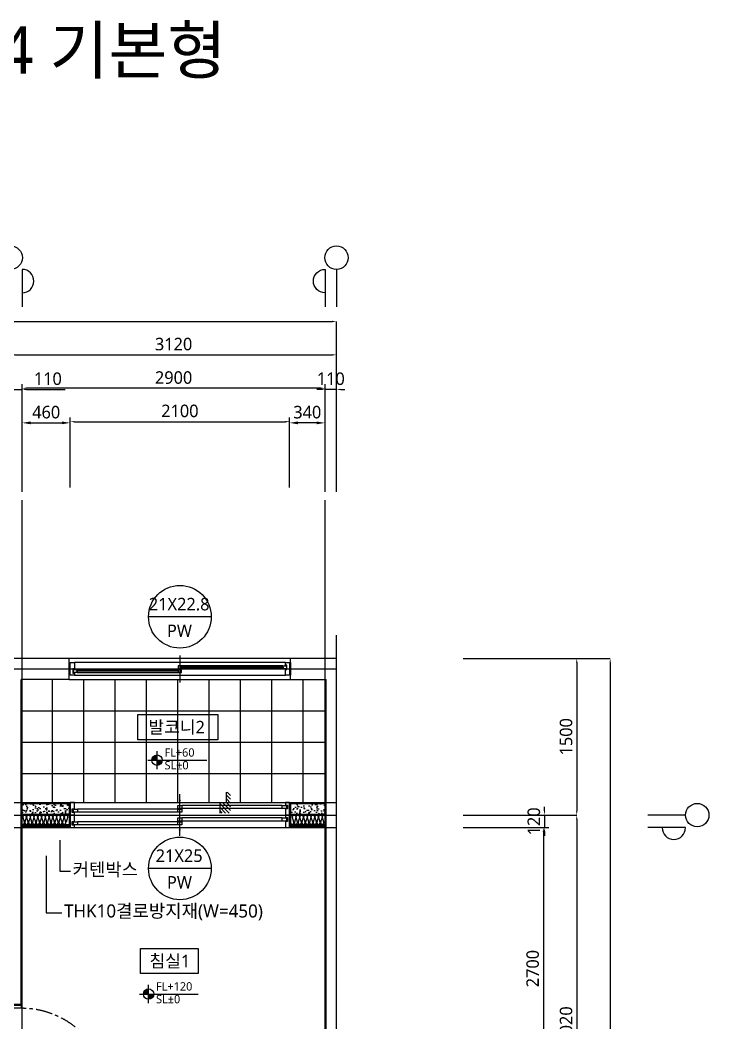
# Model space of a CAD drawing. Extents: x -137 to 14337, y 20899 to 40513.
# Drawn here: x 7741 to 14337, y 30908 to 40513 of the extents above; entities that cross this region are included whole.
import ezdxf
from ezdxf.enums import TextEntityAlignment as Align

# ---------------------------------------------------------------- set-up
doc = ezdxf.new("R2010")
doc.units = 0
doc.header["$MEASUREMENT"] = 0
doc.linetypes.add('UP-LT-1', pattern=[62, 60, -1, 0, -1])
doc.linetypes.add('UP-LT-2', pattern=[50.8, 31.75, -6.35, 6.35, -6.35])
for name, color, linetype in [('54B_0', 7, 'Continuous'), ('54B_A-CEN', 1, 'UP-LT-1'), ('54B_A-CON', 2, 'Continuous'), ('54B_A-ETC', 7, 'Continuous'), ('54B_A-GIP', 6, 'Continuous'), ('54B_A-INS', 9, 'Continuous'), ('54B_A-MC', 171, 'Continuous'), ('54B_A-TILE', 253, 'Continuous'), ('54B_AA-AXIS-BUBL', 7, 'Continuous'), ('54B_AA-DWXM-WIND', 4, 'Continuous'), ('54B_AA-EL-PCN8', 8, 'Continuous'), ('54B_AA-WAXM-DRYW', 7, 'Continuous'), ('54B_AA-XXXX-DIMS', 7, 'Continuous'), ('54B_AA-XXXX-PATT', 8, 'Continuous'), ('54B_AA-XXXX-TEXT', 3, 'Continuous'), ('54B_DEFPOINTS', 145, 'Continuous'), ('54B_DIM', 7, 'Continuous'), ('54B_LEADER', 7, 'Continuous'), ('54B_SYM', 7, 'Continuous'), ('54B_TEXT', 3, 'Continuous'), ('54B_X-55$0$0-조경패턴', 9, 'Continuous'), ('54B_X-55$0$AA-DWXM-WIND', 4, 'Continuous'), ('UP-SHEET', 7, 'Continuous')]:
    doc.layers.add(name, color=color, linetype=linetype)
doc.layers.add('54B_A-door', color=4, linetype='Continuous', lineweight=25)
doc.styles.add('UP-A31-REDRAW', font='malgun.ttf')
doc.dimstyles.new('ISO-25', dxfattribs={"dimtxt": 2.5, "dimasz": 2.5, "dimexe": 1.25, "dimexo": 0.625, "dimtad": 1, "dimdsep": 46, "dimtxsty": 'Standard', "dimcen": 2.5, "dimadec": 0, "dimazin": 0, "dimtfac": 1, "dimtmove": 0, "dimatfit": 3, "dimfxl": 1, "dimarcsym": 0})
pattern_1 = [(50, (10771.52, 34398.515), (91.0923, -7.9695), [9.525, -104.775]), (355, (10771.52, 34398.52), (-17.6217, 95.5284), [7.62, -83.8203]), (100.4514, (10779.11, 34397.85), (73.4706, 87.5589), [8.095, -89.045]), (46.1842, (10771.52, 34423.92), (135.5395, -21.021), [14.2875, -157.1625]), (96.6356, (10782.81, 34422.16), (118.702, 123.713), [12.1425, -133.568]), (351.184, (10771.52, 34423.92), (118.702, 123.713), [11.43, -125.73]), (21, (10784.22, 34417.565), (75.8072, -51.1326), [9.525, -104.775]), (326, (10784.22, 34417.57), (30.901, 92.094), [7.62, -83.82]), (71.4514, (10790.53, 34413.3), (106.7082, 40.9614), [8.095, -89.045]), (37.5, (10771.517, 34398.515), (1.5443, 42.27752), [0, -82.804, 0, -85.09, 0, -84.1375]), (7.5, (10771.517, 34398.515), (33.40983, 50.0903), [0, -48.514, 0, -80.899, 0, -32.0675]), (327.5, (10743.196, 34398.515), (67.7953, -2.86437), [0, -31.75, 0, -99.06, 0, -131.445]), (317.5, (10730.496, 34398.515), (74.0646, 12.7132), [0, -41.275, 0, -65.786, 0, -93.345])]

# ---------------------------------------------------------------- blocks, each defined once
blk = doc.blocks.new('*D8')
at = {"layer": '54B_DIM', "color": 7, "lineweight": -2, "transparency": 16777216}
for p, q in [((7651.5, 35994.8), (7651.5, 37306.4)), ((7691.5, 37306.4), (10731.5, 37306.4)), ((10771.5, 35994.8), (10771.5, 37306.4))]:
    blk.add_line(p, q, dxfattribs=at)
at = {"layer": '54B_DIM', "color": 7, "transparency": 16777216}
for points in [[(7691.5, 37313.1), (7691.5, 37299.8), (7651.5, 37306.4)], [(10731.5, 37313.1), (10731.5, 37299.8), (10771.5, 37306.4)]]:
    blk.add_solid(points, dxfattribs=at)
at = {"layer": 'Defpoints', "color": 0, "transparency": 16777216}
for p in [(10771.5, 37306.4), (7651.5, 35914.8), (10771.5, 35914.8)]:
    blk.add_point(p, dxfattribs=at)
at = {"layer": '54B_DIM', "color": 3, "transparency": 16777216, "insert": (9211.5, 37408.8), "char_height": 120, "attachment_point": 5, "style": 'UP-A31-REDRAW'}
blk.add_mtext('3120', dxfattribs=at)
blk = doc.blocks.new('*D9')
at = {"layer": '54B_DIM', "color": 7, "lineweight": -2, "transparency": 16777216}
for p, q in [((3431.5, 35994.8), (3431.5, 37626.4)), ((3471.5, 37626.4), (10731.5, 37626.4)), ((10771.5, 35994.8), (10771.5, 37626.4))]:
    blk.add_line(p, q, dxfattribs=at)
at = {"layer": '54B_DIM', "color": 7, "transparency": 16777216}
for points in [[(3471.5, 37633.1), (3471.5, 37619.8), (3431.5, 37626.4)], [(10731.5, 37633.1), (10731.5, 37619.8), (10771.5, 37626.4)]]:
    blk.add_solid(points, dxfattribs=at)
at = {"layer": 'Defpoints', "color": 0, "transparency": 16777216}
for p in [(10771.5, 37626.4), (3431.5, 35914.8), (10771.5, 35914.8)]:
    blk.add_point(p, dxfattribs=at)
at = {"layer": '54B_DIM', "color": 3, "transparency": 16777216, "insert": (7101.5, 37728.4), "char_height": 120, "attachment_point": 5, "style": 'UP-A31-REDRAW'}
blk.add_mtext('7340', dxfattribs=at)
blk = doc.blocks.new('*D10')
at = {"layer": '54B_DIM', "color": 7, "lineweight": -2, "transparency": 16777216}
for p, q in [((11983.4, 34398.5), (13071.8, 34398.5)), ((13071.8, 34358.5), (13071.8, 32938.5)), ((11983.4, 32898.5), (13071.8, 32898.5))]:
    blk.add_line(p, q, dxfattribs=at)
at = {"layer": '54B_DIM', "color": 7, "transparency": 16777216}
for points in [[(13065.1, 34358.5), (13078.4, 34358.5), (13071.8, 34398.5)], [(13065.1, 32938.5), (13078.4, 32938.5), (13071.8, 32898.5)]]:
    blk.add_solid(points, dxfattribs=at)
at = {"layer": 'Defpoints', "color": 0, "transparency": 16777216}
for p in [(11903.4, 34398.5), (11903.4, 32898.5), (13071.8, 32898.5)]:
    blk.add_point(p, dxfattribs=at)
at = {"layer": '54B_DIM', "color": 3, "transparency": 16777216, "insert": (12969.4, 33648.5), "char_height": 120, "attachment_point": 5, "rotation": 90, "style": 'UP-A31-REDRAW'}
blk.add_mtext('1500', dxfattribs=at)
blk = doc.blocks.new('*D11')
at = {"layer": '54B_DIM', "color": 7, "lineweight": -2, "transparency": 16777216}
for p, q in [((11983.4, 32898.5), (13071.8, 32898.5)), ((13071.8, 32858.5), (13071.8, 28918.5)), ((11983.4, 28878.5), (13071.8, 28878.5))]:
    blk.add_line(p, q, dxfattribs=at)
at = {"layer": '54B_DIM', "color": 7, "transparency": 16777216}
for points in [[(13065.1, 32858.5), (13078.4, 32858.5), (13071.8, 32898.5)], [(13065.1, 28918.5), (13078.4, 28918.5), (13071.8, 28878.5)]]:
    blk.add_solid(points, dxfattribs=at)
at = {"layer": 'Defpoints', "color": 0, "transparency": 16777216}
for p in [(11903.4, 32898.5), (11903.4, 28878.5), (13071.8, 28878.5)]:
    blk.add_point(p, dxfattribs=at)
at = {"layer": '54B_DIM', "color": 3, "transparency": 16777216, "insert": (12969.8, 30888.5), "char_height": 120, "attachment_point": 5, "rotation": 90, "style": 'UP-A31-REDRAW'}
blk.add_mtext('4020', dxfattribs=at)
blk = doc.blocks.new('*D13')
at = {"layer": '54B_DIM', "color": 7, "lineweight": -2, "transparency": 16777216}
for p, q in [((11983.4, 34398.5), (13391.8, 34398.5)), ((13391.8, 34358.5), (13391.8, 26198.5)), ((11983.4, 26158.5), (13391.8, 26158.5))]:
    blk.add_line(p, q, dxfattribs=at)
at = {"layer": '54B_DIM', "color": 7, "transparency": 16777216}
for points in [[(13385.1, 34358.5), (13398.4, 34358.5), (13391.8, 34398.5)], [(13385.1, 26198.5), (13398.4, 26198.5), (13391.8, 26158.5)]]:
    blk.add_solid(points, dxfattribs=at)
at = {"layer": 'Defpoints', "color": 0, "transparency": 16777216}
for p in [(11903.4, 34398.5), (11903.4, 26158.5), (13391.8, 26158.5)]:
    blk.add_point(p, dxfattribs=at)
at = {"layer": '54B_DIM', "color": 3, "transparency": 16777216, "insert": (13289.8, 30278.5), "char_height": 120, "attachment_point": 5, "rotation": 90, "style": 'UP-A31-REDRAW'}
blk.add_mtext('8240', dxfattribs=at)
blk = doc.blocks.new('*D18')
at = {"layer": '54B_DIM', "color": 7, "lineweight": -2, "transparency": 16777216}
for p, q in [((7651.5, 35994.8), (7651.5, 37014.9)), ((7761.5, 35994.8), (7761.5, 37014.9)), ((7611.5, 36974.9), (7571.5, 36974.9)), ((7651.5, 36974.9), (7761.5, 36974.9)), ((7801.5, 36974.9), (8172.8, 36974.9))]:
    blk.add_line(p, q, dxfattribs=at)
at = {"layer": '54B_DIM', "color": 7, "transparency": 16777216}
for points in [[(7611.5, 36981.6), (7611.5, 36968.2), (7651.5, 36974.9)], [(7801.5, 36981.6), (7801.5, 36968.2), (7761.5, 36974.9)]]:
    blk.add_solid(points, dxfattribs=at)
at = {"layer": 'Defpoints', "color": 0, "transparency": 16777216}
for p in [(7761.5, 36974.9), (7651.5, 35914.8), (7761.5, 35914.8)]:
    blk.add_point(p, dxfattribs=at)
at = {"layer": '54B_DIM', "color": 3, "transparency": 16777216, "insert": (8007.1, 37077.2), "char_height": 120, "attachment_point": 5, "style": 'UP-A31-REDRAW'}
blk.add_mtext('110', dxfattribs=at)
blk = doc.blocks.new('*D19')
at = {"layer": '54B_AA-XXXX-DIMS', "color": 0, "lineweight": -2, "transparency": 16777216}
for p, q in [((8221.5, 36034.8), (8221.5, 36706.4)), ((10321.5, 36034.8), (10321.5, 36706.4)), ((8261.5, 36666.4), (10281.5, 36666.4))]:
    blk.add_line(p, q, dxfattribs=at)
at = {"layer": '54B_AA-XXXX-DIMS', "color": 0, "transparency": 16777216}
for points in [[(8261.5, 36673.1), (8261.5, 36659.8), (8221.5, 36666.4)], [(10281.5, 36673.1), (10281.5, 36659.8), (10321.5, 36666.4)]]:
    blk.add_solid(points, dxfattribs=at)
at = {"layer": 'Defpoints', "color": 0, "transparency": 16777216}
for p in [(10321.5, 36666.4), (8221.5, 35914.8), (10321.5, 35914.8)]:
    blk.add_point(p, dxfattribs=at)
at = {"layer": '54B_AA-XXXX-DIMS', "color": 3, "transparency": 16777216, "insert": (9271.5, 36768.8), "char_height": 120, "attachment_point": 5, "style": 'UP-A31-REDRAW'}
blk.add_mtext('2100', dxfattribs=at)
blk = doc.blocks.new('*D20')
at = {"layer": '54B_DIM', "color": 7, "lineweight": -2, "transparency": 16777216}
for p, q in [((10661.5, 35994.8), (10661.5, 37014.9)), ((10771.5, 35994.8), (10771.5, 37014.9)), ((10621.5, 36974.9), (10581.5, 36974.9)), ((10771.5, 36974.9), (10661.5, 36974.9)), ((10811.5, 36974.9), (10851.5, 36974.9))]:
    blk.add_line(p, q, dxfattribs=at)
at = {"layer": '54B_DIM', "color": 7, "transparency": 16777216}
for points in [[(10621.5, 36981.6), (10621.5, 36968.2), (10661.5, 36974.9)], [(10811.5, 36981.6), (10811.5, 36968.2), (10771.5, 36974.9)]]:
    blk.add_solid(points, dxfattribs=at)
at = {"layer": 'Defpoints', "color": 0, "transparency": 16777216}
for p in [(10661.5, 36974.9), (10661.5, 35914.8), (10771.5, 35914.8)]:
    blk.add_point(p, dxfattribs=at)
at = {"layer": '54B_DIM', "color": 3, "transparency": 16777216, "insert": (10716.5, 37077.2), "char_height": 120, "attachment_point": 5, "style": 'UP-A31-REDRAW'}
blk.add_mtext('110', dxfattribs=at)
blk = doc.blocks.new('*D31')
at = {"layer": '54B_AA-XXXX-DIMS', "color": 0, "lineweight": -2, "transparency": 16777216}
for p, q in [((7761.5, 36034.8), (7761.5, 36694.9)), ((8221.5, 36034.8), (8221.5, 36694.9)), ((7841.5, 36654.9), (8141.5, 36654.9))]:
    blk.add_line(p, q, dxfattribs=at)
at = {"layer": '54B_AA-XXXX-DIMS', "color": 0, "transparency": 16777216}
for points in [[(7841.5, 36668.2), (7841.5, 36641.6), (7761.5, 36654.9)], [(8141.5, 36668.2), (8141.5, 36641.6), (8221.5, 36654.9)]]:
    blk.add_solid(points, dxfattribs=at)
at = {"layer": 'Defpoints', "color": 0, "transparency": 16777216}
for p in [(8221.5, 36654.9), (7761.5, 35914.8), (8221.5, 35914.8)]:
    blk.add_point(p, dxfattribs=at)
at = {"layer": '54B_AA-XXXX-DIMS', "color": 3, "transparency": 16777216, "insert": (7991.5, 36756.9), "char_height": 120, "attachment_point": 5, "style": 'UP-A31-REDRAW'}
blk.add_mtext('460', dxfattribs=at)
blk = doc.blocks.new('*D32')
at = {"layer": '54B_AA-XXXX-DIMS', "color": 0, "lineweight": -2, "transparency": 16777216}
for p, q in [((10321.5, 36034.8), (10321.5, 36694.9)), ((10661.5, 36034.8), (10661.5, 36694.9)), ((10581.5, 36654.9), (10401.5, 36654.9))]:
    blk.add_line(p, q, dxfattribs=at)
at = {"layer": '54B_AA-XXXX-DIMS', "color": 0, "transparency": 16777216}
for points in [[(10401.5, 36668.2), (10401.5, 36641.6), (10321.5, 36654.9)], [(10581.5, 36668.2), (10581.5, 36641.6), (10661.5, 36654.9)]]:
    blk.add_solid(points, dxfattribs=at)
at = {"layer": 'Defpoints', "color": 0, "transparency": 16777216}
for p in [(10321.5, 36654.9), (10321.5, 35914.8), (10661.5, 35914.8)]:
    blk.add_point(p, dxfattribs=at)
at = {"layer": '54B_AA-XXXX-DIMS', "color": 3, "transparency": 16777216, "insert": (10491.5, 36756.9), "char_height": 120, "attachment_point": 5, "style": 'UP-A31-REDRAW'}
blk.add_mtext('340', dxfattribs=at)
blk = doc.blocks.new('*D33')
at = {"layer": '54B_AA-XXXX-DIMS', "color": 0, "lineweight": -2, "transparency": 16777216}
for p, q in [((7761.5, 35994.8), (7761.5, 37026.4)), ((10621.5, 36986.4), (7801.5, 36986.4)), ((10661.5, 35994.8), (10661.5, 37026.4))]:
    blk.add_line(p, q, dxfattribs=at)
at = {"layer": '54B_AA-XXXX-DIMS', "color": 0, "transparency": 16777216}
for points in [[(7801.5, 36993.1), (7801.5, 36979.8), (7761.5, 36986.4)], [(10621.5, 36993.1), (10621.5, 36979.8), (10661.5, 36986.4)]]:
    blk.add_solid(points, dxfattribs=at)
at = {"layer": 'Defpoints', "color": 0, "transparency": 16777216}
for p in [(7761.5, 36986.4), (7761.5, 35914.8), (10661.5, 35914.8)]:
    blk.add_point(p, dxfattribs=at)
at = {"layer": '54B_AA-XXXX-DIMS', "color": 3, "transparency": 16777216, "insert": (9211.5, 37088.4), "char_height": 120, "attachment_point": 5, "style": 'UP-A31-REDRAW'}
blk.add_mtext('2900', dxfattribs=at)
blk = doc.blocks.new('*D36')
at = {"layer": '54B_DIM', "color": 7, "lineweight": -2, "transparency": 16777216}
for p, q in [((12763.3, 32938.5), (12763.3, 32978.5)), ((11983.4, 32898.5), (12803.3, 32898.5)), ((12763.3, 32898.5), (12763.3, 32778.5)), ((11983.4, 32778.5), (12803.3, 32778.5)), ((12763.3, 32738.5), (12763.3, 32698.5))]:
    blk.add_line(p, q, dxfattribs=at)
at = {"layer": '54B_DIM', "color": 7, "transparency": 16777216}
for points in [[(12756.7, 32938.5), (12770, 32938.5), (12763.3, 32898.5)], [(12756.7, 32738.5), (12770, 32738.5), (12763.3, 32778.5)]]:
    blk.add_solid(points, dxfattribs=at)
at = {"layer": 'Defpoints', "color": 0, "transparency": 16777216}
for p in [(11903.4, 32898.5), (11903.4, 32778.5), (12763.3, 32778.5)]:
    blk.add_point(p, dxfattribs=at)
at = {"layer": '54B_DIM', "color": 3, "transparency": 16777216, "insert": (12661, 32838.5), "char_height": 120, "attachment_point": 5, "rotation": 90, "style": 'UP-A31-REDRAW'}
blk.add_mtext('120', dxfattribs=at)
blk = doc.blocks.new('*D37')
at = {"layer": '54B_AA-XXXX-DIMS', "color": 0, "lineweight": -2, "transparency": 16777216}
for p, q in [((11983.4, 32778.5), (12791.8, 32778.5)), ((12751.8, 32738.5), (12751.8, 30118.5)), ((11983.4, 30078.5), (12791.8, 30078.5))]:
    blk.add_line(p, q, dxfattribs=at)
at = {"layer": '54B_AA-XXXX-DIMS', "color": 0, "transparency": 16777216}
for points in [[(12745.1, 32738.5), (12758.4, 32738.5), (12751.8, 32778.5)], [(12745.1, 30118.5), (12758.4, 30118.5), (12751.8, 30078.5)]]:
    blk.add_solid(points, dxfattribs=at)
at = {"layer": 'Defpoints', "color": 0, "transparency": 16777216}
for p in [(11903.4, 32778.5), (11903.4, 30078.5), (12751.8, 30078.5)]:
    blk.add_point(p, dxfattribs=at)
at = {"layer": '54B_AA-XXXX-DIMS', "color": 3, "transparency": 16777216, "insert": (12649.8, 31428.5), "char_height": 120, "attachment_point": 5, "rotation": 90, "style": 'UP-A31-REDRAW'}
blk.add_mtext('2700', dxfattribs=at)

msp = doc.modelspace()

# ---------------------------------------------------------------- hatches: boundary and pattern name
at = {"layer": '54B_A-ETC'}
h = msp.add_hatch(dxfattribs=at)
h.set_pattern_fill('ANSI31', color=1, scale=8, angle=90)
h.set_pattern_definition([(135, (9716.52, 33018.515), (-17.9605, -17.9605), [])])
h.paths.add_polyline_path([(9716.5, 33118.5), (9716.5, 33018.5), (9656.5, 33018.5), (9656.5, 32918.5), (9756.5, 32918.5), (9756.5, 33118.5)])
at = {"layer": '54B_AA-XXXX-PATT'}
h = msp.add_hatch(dxfattribs=at)
h.set_pattern_fill('AR-CONC', color=256, scale=0.5, style=0)
h.set_pattern_definition(pattern_1)
h.paths.add_polyline_path([(8211.5, 33008.5), (7751.5, 33008.5), (7751.5, 32908.5), (8211.5, 32908.5)])
h = msp.add_hatch(dxfattribs=at)
h.set_pattern_fill('AR-CONC', color=256, scale=0.5, style=0)
h.set_pattern_definition(pattern_1)
h.paths.add_polyline_path([(10671.5, 33008.5), (10331.5, 33008.5), (10331.5, 32908.5), (10671.5, 32908.5), (10671.5, 32908.5), (10671.5, 32908.5)])
at = {"layer": '54B_SYM'}
h = msp.add_hatch(color=256, dxfattribs=at)
h.paths.add_polyline_path([(9002.7, 33424.5), (9052.7, 33424.5), (9052.7, 33474.5, 0.414214)])
h.paths.add_polyline_path([(9052.7, 33424.5), (9052.7, 33374.5, 0.414214), (9102.7, 33424.5)])
h = msp.add_hatch(color=256, dxfattribs=at)
h.paths.add_polyline_path([(8922.2, 31184.3), (8972.2, 31184.3), (8972.2, 31234.3, 0.414214)])
h.paths.add_polyline_path([(8972.2, 31184.3), (8972.2, 31134.3, 0.414214), (9022.2, 31184.3)])

# ---------------------------------------------------------------- linework, layer by layer
at = {"layer": '54B_0'}
msp.add_line((10291.5, 34328.5), (10291.5, 34328.5), dxfattribs=at)
at = {"layer": '54B_0', "color": 7, "elevation": 0}
msp.add_lwpolyline([(9656.5, 32918.5), (9656.5, 33018.5), (9716.5, 33018.5), (9716.5, 33118.5)], dxfattribs=at)
at = {"layer": '54B_A-CEN'}
for p, q in [((10771.5, 25958.5), (10771.5, 34621)), ((3431.5, 34298.5), (10771.5, 34298.5)), ((3431.5, 32898.5), (10771.5, 32898.5))]:
    msp.add_line(p, q, dxfattribs=at)
at = {"layer": '54B_A-CON'}
for p, q in [((8211.5, 34398.5), (7431.5, 34398.5)), ((8211.5, 34198.5), (8211.5, 34398.5)), ((10771.5, 34398.5), (10331.5, 34398.5)), ((10331.5, 34198.5), (10331.5, 34398.5)), ((8211.5, 34198.5), (7751.5, 34198.5)), ((7751.5, 31088.5), (7751.5, 34198.5)), ((10331.5, 34198.5), (10671.5, 34198.5)), ((10671.5, 28978.5), (10671.5, 34198.5)), ((7551.5, 31088.5), (7751.5, 31088.5))]:
    msp.add_line(p, q, dxfattribs=at)
at = {"layer": '54B_A-door', "elevation": 0}
msp.add_lwpolyline([(7751.5, 31078.5), (7751.5, 31048.5), (7681.5, 31048.5), (7681.5, 31053.5), (7586.5, 31053.5), (7586.5, 31048.5), (7551.5, 31048.5), (7551.5, 31078.5)], close=True, dxfattribs=at)
at = {"layer": '54B_A-door', "color": 1, "linetype": 'UP-LT-2', "ltscale": 5}
msp.add_arc((7751.5, 30208.5, 0), 840, 0, 90, dxfattribs=at)
at = {"layer": '54B_A-GIP'}
for p, q in [((7751.5, 32798.5), (8221.5, 32798.5)), ((7751.5, 32788.5), (8221.5, 32788.5)), ((10321.5, 32798.5), (10671.5, 32798.5)), ((10321.5, 32788.5), (10671.5, 32788.5))]:
    msp.add_line(p, q, dxfattribs=at)
at = {"layer": '54B_A-INS'}
for p, q in [((7751.5, 32898.5), (8221.5, 32898.5)), ((10321.5, 32898.5), (10671.5, 32898.5)), ((7751.5, 32808.5), (8221.5, 32808.5)), ((10321.5, 32808.5), (10671.5, 32808.5))]:
    msp.add_line(p, q, dxfattribs=at)
at = {"layer": '54B_A-INS', "elevation": 0}
for points in [[(7751.5, 32831, 1.344031), (7783, 32831), (7769.5, 32876, -1.344031), (7801, 32876), (7787.5, 32831)], [(7787.5, 32831, 1.344031), (7819, 32831), (7805.5, 32876, -1.344031), (7837, 32876), (7823.5, 32831)], [(7823.5, 32831, 1.344031), (7855, 32831), (7841.5, 32876, -1.344031), (7873, 32876), (7859.5, 32831)], [(7859.5, 32831, 1.344031), (7891, 32831), (7877.5, 32876, -1.344031), (7909, 32876), (7895.5, 32831)], [(7895.5, 32831, 1.344031), (7927, 32831), (7913.5, 32876, -1.344031), (7945, 32876), (7931.5, 32831)], [(7931.5, 32831, 1.344031), (7963, 32831), (7949.5, 32876, -1.344031), (7981, 32876), (7967.5, 32831)], [(7967.5, 32831, 1.344031), (7999, 32831), (7985.5, 32876, -1.344031), (8017, 32876), (8003.5, 32831)], [(8003.5, 32831, 1.344031), (8035, 32831), (8021.5, 32876, -1.344031), (8053, 32876), (8039.5, 32831)], [(8039.5, 32831, 1.344031), (8071, 32831), (8057.5, 32876, -1.344031), (8089, 32876), (8075.5, 32831)], [(8075.5, 32831, 1.344031), (8107, 32831), (8093.5, 32876, -1.344031), (8125, 32876), (8111.5, 32831)], [(8111.5, 32831, 1.344031), (8143, 32831), (8129.5, 32876, -1.344031), (8161, 32876), (8147.5, 32831)], [(8147.5, 32831, 1.344031), (8179, 32831), (8165.5, 32876, -1.344031), (8197, 32876), (8183.5, 32831)], [(10331.5, 32831, 1.344031), (10363, 32831), (10349.5, 32876, -1.344031), (10381, 32876), (10367.5, 32831)], [(10367.5, 32831, 1.344031), (10399, 32831), (10385.5, 32876, -1.344031), (10417, 32876), (10403.5, 32831)], [(10403.5, 32831, 1.344031), (10435, 32831), (10421.5, 32876, -1.344031), (10453, 32876), (10439.5, 32831)], [(10439.5, 32831, 1.344031), (10471, 32831), (10457.5, 32876, -1.344031), (10489, 32876), (10475.5, 32831)], [(10475.5, 32831, 1.344031), (10507, 32831), (10493.5, 32876, -1.344031), (10525, 32876), (10511.5, 32831)], [(10511.5, 32831, 1.344031), (10543, 32831), (10529.5, 32876, -1.344031), (10561, 32876), (10547.5, 32831)], [(10547.5, 32831, 1.344031), (10579, 32831), (10565.5, 32876, -1.344031), (10597, 32876), (10583.5, 32831)], [(10583.5, 32831, 1.344031), (10615, 32831), (10601.5, 32876, -1.344031), (10633, 32876), (10619.5, 32831)], [(10619.5, 32831, 1.344031), (10651, 32831), (10637.5, 32876, -1.344031), (10669, 32876), (10655.5, 32831)]]:
    msp.add_lwpolyline(points, format="xyb", dxfattribs=at)
at = {"layer": '54B_A-MC'}
for p, q in [((7761.5, 34621), (7761.5, 35914.8)), ((10661.5, 34621), (10661.5, 35914.8)), ((7761.5, 28678.4), (7761.5, 34621)), ((10661.5, 28670.6), (10661.5, 34621)), ((3431.5, 33018.5), (10771.5, 33018.5)), ((3431.5, 32778.5), (10771.5, 32778.5))]:
    msp.add_line(p, q, dxfattribs=at)
at = {"layer": '54B_A-TILE'}
for p, q in [((8051.5, 33008.5), (8051.5, 34198.5)), ((8351.5, 33018.5), (8351.5, 34198.5)), ((8651.5, 33018.5), (8651.5, 34198.5)), ((8951.5, 33018.5), (8951.5, 34198.5)), ((9251.5, 33018.5), (9251.5, 34198.5)), ((9551.5, 33018.5), (9551.5, 34198.5)), ((9851.5, 33018.5), (9851.5, 34198.5)), ((10151.5, 33018.5), (10151.5, 34198.5)), ((10451.5, 33008.5), (10451.5, 34198.5)), ((7751.5, 33898.5), (10671.5, 33898.5)), ((7751.5, 33598.5), (10671.5, 33598.5)), ((7751.5, 33298.5), (10671.5, 33298.5))]:
    msp.add_line(p, q, dxfattribs=at)
at = {"layer": '54B_AA-AXIS-BUBL'}
for p, q in [((10771.5, 38124.8), (10771.5, 37764.8)), ((14113.4, 32898.5), (13753.4, 32898.5))]:
    msp.add_line(p, q, dxfattribs=at)
for points in [[(7761.5, 37900.8, 1), (7761.5, 38124.8), (7761.5, 37764.8)], [(10661.5, 37900.8, -1), (10661.5, 38124.8), (10661.5, 37764.8)], [(13889.4, 32778.5, 1), (14113.4, 32778.5), (13753.4, 32778.5)]]:
    msp.add_lwpolyline(points, format="xyb", dxfattribs=at)
for centre in [(7651.5, 38236.8), (10771.5, 38236.8), (14225.4, 32898.5)]:
    msp.add_circle(centre, 112, dxfattribs=at)
at = {"layer": '54B_AA-DWXM-WIND', "ltscale": 3}
msp.add_line((10281.5, 34358.5), (8261.5, 34358.5), dxfattribs=at)
at = {"layer": '54B_AA-DWXM-WIND'}
for p, q in [((8286.5, 34293.5), (9253.5, 34293.5)), ((10262.5, 34315.5), (9283.5, 34315.5)), ((10262.5, 34311.5), (9283.5, 34311.5)), ((10256.5, 34328.5), (9288.5, 34328.5)), ((10256.5, 34298.5), (9288.5, 34298.5)), ((8261.5, 34238.5), (10281.5, 34238.5)), ((9259.5, 34280.5), (8280.5, 34280.5)), ((9259.5, 34276.5), (8280.5, 34276.5)), ((8286.5, 34263.5), (9253.5, 34263.5))]:
    msp.add_line(p, q, dxfattribs=at)
for points in [[(8221.5, 34358.5), (8261.5, 34358.5), (8261.5, 34298.5), (8246.5, 34298.5), (8246.5, 34258.5), (8261.5, 34258.5), (8261.5, 34238.5), (8221.5, 34238.5), (8221.5, 34358.5)], [(9288.5, 34319.5), (9291.5, 34318.5), (9292.5, 34317.5), (9292.5, 34315.5)], [(9288.5, 34307.5), (9291.5, 34309.5), (9292.5, 34310.5), (9292.5, 34311.5)], [(10256.5, 34319.5), (10253.5, 34318.5), (10253.5, 34317.5), (10252.5, 34315.5)], [(10256.5, 34307.5), (10253.5, 34309.5), (10253.5, 34310.5), (10252.5, 34311.5)], [(10321.5, 34238.5), (10281.5, 34238.5), (10281.5, 34293.5), (10296.5, 34293.5), (10296.5, 34333.5), (10281.5, 34333.5), (10281.5, 34358.5), (10321.5, 34358.5), (10321.5, 34238.5)], [(8286.5, 34284.5), (8289.5, 34283.5), (8289.5, 34282.5), (8290.5, 34280.5)], [(8286.5, 34272.5), (8289.5, 34274.5), (8289.5, 34275.5), (8290.5, 34276.5)], [(9253.5, 34284.5), (9251.5, 34283.5), (9250.5, 34282.5), (9250.5, 34280.5)], [(9253.5, 34272.5), (9251.5, 34274.5), (9250.5, 34275.5), (9250.5, 34276.5)]]:
    msp.add_lwpolyline(points, dxfattribs=at)
for points in [[(8286.5, 34283.5), (8280.5, 34281.5), (8280.5, 34275.5), (8286.5, 34273.5), (8286.5, 34263.5), (8251.5, 34263.5), (8251.5, 34293.5), (8286.5, 34293.5)], [(9288.5, 34318.5), (9288.5, 34328.5), (9253.5, 34328.5), (9253.5, 34298.5), (9288.5, 34298.5), (9288.5, 34308.5), (9283.5, 34310.5), (9283.5, 34316.5)], [(9253.5, 34273.5), (9253.5, 34263.5), (9288.5, 34263.5), (9288.5, 34293.5), (9253.5, 34293.5), (9253.5, 34283.5), (9259.5, 34281.5), (9259.5, 34275.5)], [(10256.5, 34308.5), (10262.5, 34310.5), (10262.5, 34316.5), (10256.5, 34318.5), (10256.5, 34328.5), (10291.5, 34328.5), (10291.5, 34298.5), (10256.5, 34298.5)]]:
    msp.add_lwpolyline(points, close=True, dxfattribs=at)
at = {"layer": '54B_AA-EL-PCN8'}
for p, q in [((10331.5, 34398.5), (8211.5, 34398.5)), ((8211.5, 34198.5), (10331.5, 34198.5))]:
    msp.add_line(p, q, dxfattribs=at)
at = {"layer": '54B_AA-WAXM-DRYW'}
for p, q in [((7751.5, 33008.5), (8211.5, 33008.5)), ((8211.5, 33008.5), (8211.5, 32908.5)), ((10331.5, 33008.5), (10671.5, 33008.5)), ((10331.5, 33008.5), (10331.5, 32908.5)), ((7751.5, 32908.5), (8211.5, 32908.5)), ((10331.5, 32908.5), (10671.5, 32908.5))]:
    msp.add_line(p, q, dxfattribs=at)
at = {"layer": '54B_DEFPOINTS'}
for p, q in [((8211.5, 34358.5), (8211.5, 34238.5)), ((8216.5, 34358.5), (8216.5, 34238.5)), ((10326.5, 34358.5), (10326.5, 34238.5)), ((10331.5, 34358.5), (10331.5, 34238.5)), ((8211.5, 33018.5), (8211.5, 32778.5)), ((8216.5, 33018.5), (8216.5, 32778.5)), ((10326.5, 33018.5), (10326.5, 32778.5)), ((10331.5, 33018.5), (10331.5, 32778.5))]:
    msp.add_line(p, q, dxfattribs=at)
at = {"layer": '54B_LEADER', "elevation": 0}
for points in [[(8123.5, 32658.5), (8123.5, 32538.5), (8123.5, 32361.9), (8223.5, 32361.9)], [(7992.5, 32508.5), (7992.5, 32388.5), (7992.5, 31964), (8142.5, 31964)]]:
    msp.add_lwpolyline(points, dxfattribs=at)
at = {"layer": '54B_SYM'}
for p, q in [((9571.5, 34797.9), (8971.5, 34797.9)), ((8965.2, 33424.5), (9528.6, 33424.5)), ((9052.7, 33337), (9052.7, 33512)), ((9571.5, 32388.5), (8971.5, 32388.5)), ((8972.2, 31096.8), (8972.2, 31271.8)), ((8884.7, 31184.3), (9448, 31184.3))]:
    msp.add_line(p, q, dxfattribs=at)
for points in [[(9633.6, 33861), (9633.6, 33621), (8869.5, 33621), (8869.5, 33861), (9633.6, 33861)], [(9446.3, 31620.9), (9446.3, 31380.9), (8895.6, 31380.9), (8895.6, 31620.9), (9446.3, 31620.9)]]:
    msp.add_lwpolyline(points, dxfattribs=at)
for centre, radius in [((9271.5, 34797.9), 300), ((9052.7, 33424.5), 50), ((9271.5, 32388.5), 300), ((8972.2, 31184.3), 50)]:
    msp.add_circle(centre, radius, dxfattribs=at)
at = {"layer": '54B_X-55$0$0-조경패턴'}
msp.add_line((10331.5, 34198.5), (10331.5, 34398.5), dxfattribs=at)
at = {"layer": '54B_X-55$0$AA-DWXM-WIND'}
for p, q in [((9271.5, 34427.5), (9271.5, 34168.5)), ((9271.5, 32698.5), (9271.5, 33098.5)), ((9251.5, 32955.5), (8291.5, 32955.5)), ((10251.5, 32991.5), (9291.5, 32991.5)), ((10251.5, 32961.5), (9291.5, 32961.5)), ((9251.5, 32925.5), (8291.5, 32925.5)), ((10251.5, 32871.5), (9291.5, 32871.5)), ((9251.5, 32835.5), (8291.5, 32835.5)), ((9251.5, 32805.5), (8291.5, 32805.5)), ((10251.5, 32841.5), (9291.5, 32841.5))]:
    msp.add_line(p, q, dxfattribs=at)
at = {"layer": '54B_X-55$0$AA-DWXM-WIND', "color": 8}
for p, q in [((8261.5, 33018.5), (10281.5, 33018.5)), ((8261.5, 32898.5), (10281.5, 32898.5)), ((8261.5, 32778.5), (10281.5, 32778.5))]:
    msp.add_line(p, q, dxfattribs=at)
at = {"layer": '54B_X-55$0$AA-DWXM-WIND', "elevation": 0}
for points in [[(8261.5, 32922.5), (8241.5, 32922.5), (8241.5, 32958.5), (8261.5, 32958.5), (8261.5, 33018.5), (8261.5, 33018.5), (8221.5, 33018.5), (8221.5, 32898.5), (8261.5, 32898.5), (8261.5, 32922.5)], [(10281.5, 32994.5), (10301.5, 32994.5), (10301.5, 32958.5), (10281.5, 32958.5), (10281.5, 32898.5), (10281.5, 32898.5), (10321.5, 32898.5), (10321.5, 33018.5), (10281.5, 33018.5), (10281.5, 32994.5)], [(8261.5, 32802.5), (8241.5, 32802.5), (8241.5, 32838.5), (8261.5, 32838.5), (8261.5, 32898.5), (8261.5, 32898.5), (8221.5, 32898.5), (8221.5, 32778.5), (8261.5, 32778.5), (8261.5, 32802.5)], [(10281.5, 32874.5), (10301.5, 32874.5), (10301.5, 32838.5), (10281.5, 32838.5), (10281.5, 32778.5), (10281.5, 32778.5), (10321.5, 32778.5), (10321.5, 32898.5), (10281.5, 32898.5), (10281.5, 32874.5)]]:
    msp.add_lwpolyline(points, dxfattribs=at)
for points in [[(8291.5, 32955.5), (8291.5, 32925.5), (8251.5, 32925.5), (8251.5, 32955.5)], [(9251.5, 32991.5), (9291.5, 32991.5), (9291.5, 32961.5), (9251.5, 32961.5)], [(9291.5, 32955.5), (9291.5, 32925.5), (9251.5, 32925.5), (9251.5, 32955.5)], [(10291.5, 32991.5), (10291.5, 32961.5), (10251.5, 32961.5), (10251.5, 32991.5)], [(9251.5, 32871.5), (9291.5, 32871.5), (9291.5, 32841.5), (9251.5, 32841.5)], [(10291.5, 32871.5), (10291.5, 32841.5), (10251.5, 32841.5), (10251.5, 32871.5)], [(8291.5, 32835.5), (8291.5, 32805.5), (8251.5, 32805.5), (8251.5, 32835.5)], [(9291.5, 32835.5), (9291.5, 32805.5), (9251.5, 32805.5), (9251.5, 32835.5)]]:
    msp.add_lwpolyline(points, close=True, dxfattribs=at)

# ---------------------------------------------------------------- texts
at = {"layer": '54B_AA-XXXX-TEXT', "style": 'UP-A31-REDRAW'}
for s, p in [('발코니2', (9240.2, 33741)), ('침실1', (9175.2, 31500.9))]:
    msp.add_text(s, height=120, dxfattribs=at).set_placement(p, align=Align.MIDDLE_CENTER)
at = {"layer": '54B_DEFPOINTS', "style": 'UP-A31-REDRAW', "width": 0.9}
for s, p in [('외부', (9271.5, 33040)), ('내부', (9271.5, 32754.7))]:
    msp.add_text(s, height=10, dxfattribs=at).set_placement(p, align=Align.MIDDLE_CENTER)
at = {"layer": '54B_SYM', "color": 1, "style": 'UP-A31-REDRAW'}
for s, p in [('21X22.8', (9264.6, 34919.3)), ('PW', (9267.7, 34663.9))]:
    msp.add_text(s, height=120, dxfattribs=at).set_placement(p, align=Align.MIDDLE_CENTER)
at = {"layer": '54B_SYM', "color": 7, "style": 'UP-A31-REDRAW'}
for s, p in [('FL+60', (9124.4, 33434.5)), ('SL±0', (9124.4, 33312.5)), ('FL+120', (9043.8, 31194.3)), ('SL±0', (9043.8, 31072.3))]:
    msp.add_text(s, height=80, dxfattribs=at).set_placement(p, align=Align.BOTTOM_LEFT)
at = {"layer": '54B_SYM', "color": 3, "style": 'UP-A31-REDRAW'}
for s, p in [('21X25', (9264.6, 32509.9)), ('PW', (9267.7, 32254.5))]:
    msp.add_text(s, height=120, dxfattribs=at).set_placement(p, align=Align.MIDDLE_CENTER)
at = {"layer": '54B_TEXT', "style": 'UP-A31-REDRAW'}
for s, p in [('커텐박스', (8243.5, 32378.4)), ('THK10결로방지재(W=450)', (8162.5, 31980.5))]:
    msp.add_text(s, height=125, dxfattribs=at).set_placement(p, align=Align.MIDDLE_LEFT)
at = {"layer": 'UP-SHEET', "style": 'UP-A31-REDRAW'}
msp.add_text('54 기본형', height=450, dxfattribs=at).set_placement((7200, 40000))

# ---------------------------------------------------------------- dimensions: what is measured, and where the dimension line sits
at = {"layer": '54B_AA-XXXX-DIMS'}
for base, p1, p2, override, picture, middle in [((7761.5, 36986.4), (10661.5, 35914.8), (7761.5, 35914.8), {"dimscale": 40, "dimtxt": 3, "dimasz": 1, "dimexe": 1, "dimexo": 2, "dimgap": 1, "dimdec": 0, "dimlfac": 1, "dimtxsty": 'UP-A31-REDRAW', "dimclrd": 0, "dimclre": 0, "dimclrt": 3}, '*D33', (9211.5, 36986.4)), ((8221.5, 36654.9), (7761.5, 35914.8), (8221.5, 35914.8), {"dimscale": 40, "dimtxt": 3, "dimasz": 2, "dimexe": 1, "dimexo": 3, "dimgap": 1, "dimdec": 0, "dimlfac": 1, "dimtxsty": 'UP-A31-REDRAW', "dimclrd": 0, "dimclre": 0, "dimclrt": 3}, '*D31', (7991.5, 36654.9)), ((10321.5, 36666.4), (8221.5, 35914.8), (10321.5, 35914.8), {"dimscale": 40, "dimtxt": 3, "dimasz": 1, "dimexe": 1, "dimexo": 3, "dimgap": 1, "dimdec": 0, "dimlfac": 1, "dimtxsty": 'UP-A31-REDRAW', "dimclrd": 0, "dimclre": 0, "dimclrt": 3}, '*D19', (9271.5, 36666.4)), ((10321.5, 36654.9), (10661.5, 35914.8), (10321.5, 35914.8), {"dimscale": 40, "dimtxt": 3, "dimasz": 2, "dimexe": 1, "dimexo": 3, "dimgap": 1, "dimdec": 0, "dimlfac": 1, "dimtxsty": 'UP-A31-REDRAW', "dimclrd": 0, "dimclre": 0, "dimclrt": 3}, '*D32', (10491.5, 36654.9))]:
    dim = msp.add_linear_dim(base=base, p1=p1, p2=p2, dimstyle='ISO-25', override=override, dxfattribs=at)
    dim.commit()
    dim.dimension.update_dxf_attribs({"geometry": picture, "text_midpoint": middle, "dimtype": 128})
dim = msp.add_linear_dim(base=(12751.8, 30078.5), p1=(11903.4, 32778.5), p2=(11903.4, 30078.5), angle=270, dimstyle='ISO-25', override={"dimscale": 40, "dimtxt": 3, "dimasz": 1, "dimexe": 1, "dimexo": 2, "dimgap": 1, "dimdec": 0, "dimlfac": 1, "dimtxsty": 'UP-A31-REDRAW', "dimclrd": 0, "dimclre": 0, "dimclrt": 3}, dxfattribs=at)
dim.commit()
dim.dimension.update_dxf_attribs({"geometry": '*D37', "text_midpoint": (12751.8, 31428.5), "dimtype": 128})
at = {"layer": '54B_DIM'}
for base, p1, p2, override, picture, middle in [((10771.5, 37626.4), (3431.5, 35914.8), (10771.5, 35914.8), {"dimscale": 40, "dimtxt": 3, "dimasz": 1, "dimexe": 0, "dimexo": 2, "dimgap": 1, "dimdec": 0, "dimlfac": 1, "dimtxsty": 'UP-A31-REDRAW', "dimclrd": 7, "dimclre": 7, "dimclrt": 3}, '*D9', (7101.5, 37626.4)), ((10771.5, 37306.4), (7651.5, 35914.8), (10771.5, 35914.8), {"dimscale": 40, "dimtxt": 3, "dimasz": 1, "dimexe": 0, "dimexo": 2, "dimgap": 1, "dimdec": 0, "dimlfac": 1, "dimtxsty": 'UP-A31-REDRAW', "dimclrd": 7, "dimclre": 7, "dimclrt": 3}, '*D8', (9211.5, 37306.4)), ((7761.5, 36974.9), (7651.5, 35914.8), (7761.5, 35914.8), {"dimscale": 40, "dimtxt": 3, "dimasz": 1, "dimexe": 1, "dimexo": 2, "dimgap": 1, "dimdec": 0, "dimlfac": 1, "dimtxsty": 'UP-A31-REDRAW', "dimclrd": 7, "dimclre": 7, "dimclrt": 3}, '*D18', (8007.1, 36974.9))]:
    dim = msp.add_linear_dim(base=base, p1=p1, p2=p2, dimstyle='ISO-25', override=override, dxfattribs=at)
    dim.commit()
    dim.dimension.update_dxf_attribs({"geometry": picture, "text_midpoint": middle, "dimtype": 128})
for base, p1, p2, angle, override, picture, middle in [((10661.5, 36974.9), (10771.5, 35914.8), (10661.5, 35914.8), 180, {"dimscale": 40, "dimtxt": 3, "dimasz": 1, "dimexe": 1, "dimexo": 2, "dimgap": 1, "dimdec": 0, "dimlfac": 1, "dimtxsty": 'UP-A31-REDRAW', "dimclrd": 7, "dimclre": 7, "dimclrt": 3}, '*D20', (10716.5, 36974.9)), ((13071.8, 32898.5), (11903.4, 34398.5), (11903.4, 32898.5), 270, {"dimscale": 40, "dimtxt": 3, "dimasz": 1, "dimexe": 0, "dimexo": 2, "dimgap": 1, "dimdec": 0, "dimlfac": 1, "dimtxsty": 'UP-A31-REDRAW', "dimclrd": 7, "dimclre": 7, "dimclrt": 3}, '*D10', (13071.8, 33648.5)), ((13391.8, 26158.5), (11903.4, 34398.5), (11903.4, 26158.5), 270, {"dimscale": 40, "dimtxt": 3, "dimasz": 1, "dimexe": 0, "dimexo": 2, "dimgap": 1, "dimdec": 0, "dimlfac": 1, "dimtxsty": 'UP-A31-REDRAW', "dimclrd": 7, "dimclre": 7, "dimclrt": 3}, '*D13', (13391.8, 30278.5)), ((12763.3, 32778.5), (11903.4, 32898.5), (11903.4, 32778.5), 270, {"dimscale": 40, "dimtxt": 3, "dimasz": 1, "dimexe": 1, "dimexo": 2, "dimgap": 1, "dimdec": 0, "dimlfac": 1, "dimtxsty": 'UP-A31-REDRAW', "dimclrd": 7, "dimclre": 7, "dimclrt": 3}, '*D36', (12763.3, 32838.5)), ((13071.8, 28878.5), (11903.4, 32898.5), (11903.4, 28878.5), 270, {"dimscale": 40, "dimtxt": 3, "dimasz": 1, "dimexe": 0, "dimexo": 2, "dimgap": 1, "dimdec": 0, "dimlfac": 1, "dimtxsty": 'UP-A31-REDRAW', "dimclrd": 7, "dimclre": 7, "dimclrt": 3}, '*D11', (13071.8, 30888.5))]:
    dim = msp.add_linear_dim(base=base, p1=p1, p2=p2, angle=angle, dimstyle='ISO-25', override=override, dxfattribs=at)
    dim.commit()
    dim.dimension.update_dxf_attribs({"geometry": picture, "text_midpoint": middle, "dimtype": 128})

doc.saveas('drawing.dxf')
